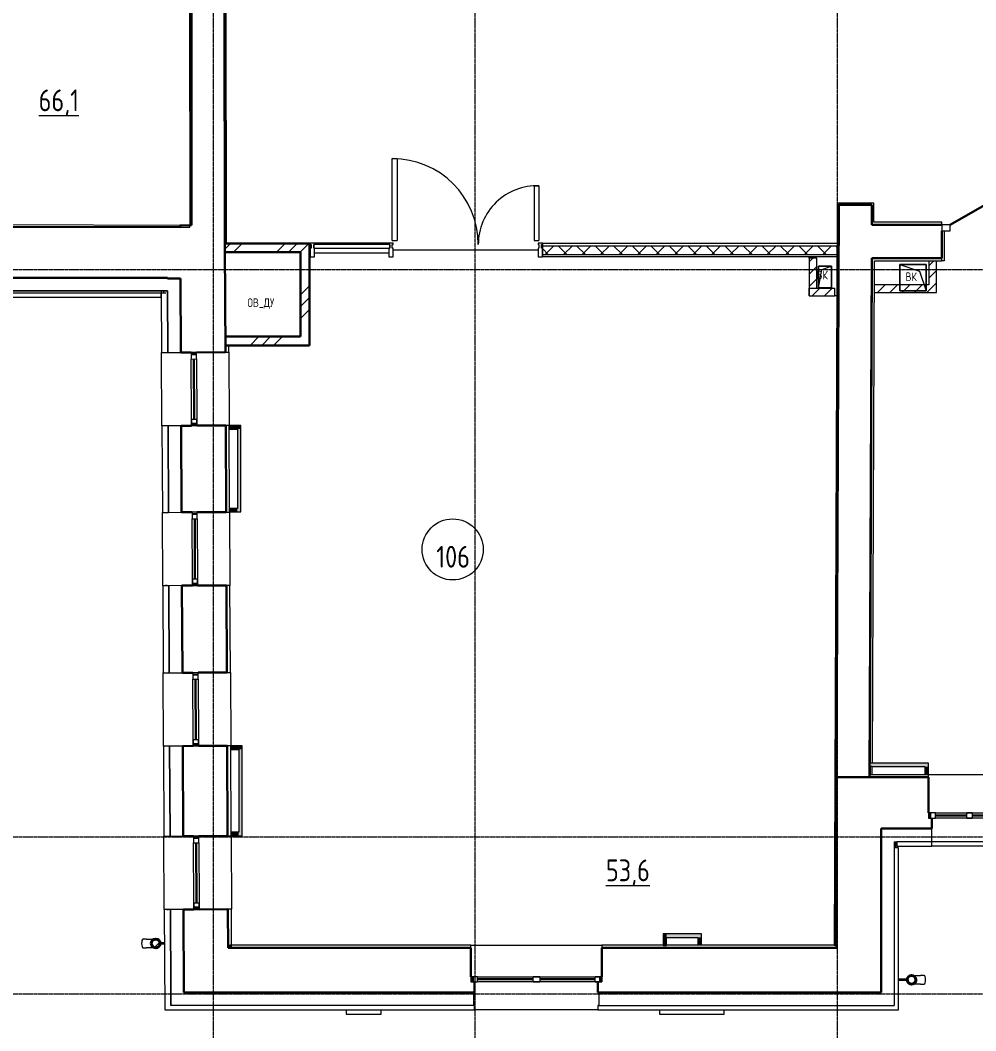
# Model space of a CAD drawing. Header units: millimetres. Extents: x 504091 to 2165846, y 135022 to 442887.
# Drawn here: x 703645 to 714592, y 269905 to 281484 of the extents above; entities that cross this region are included whole.
import ezdxf

# ---------------------------------------------------------------- set-up
doc = ezdxf.new("R2010")
doc.units = ezdxf.units.MM
doc.linetypes.add('ADSK_Линия сетки', pattern=[25, 20, -2.5, 0, -2.5])
doc.linetypes.add('осеваяX2', pattern=[4, 2.5, -0.5, 0.5, -0.5])
for name, color, linetype, lineweight in [('_ Окна', 7, 'Continuous', 30), ('Аннотация', 7, 'Continuous', 9), ('Витраж', 7, 'Continuous', 9), ('Двери', 7, 'Continuous', 20), ('Марки помещений', 7, 'Continuous', 20), ('Обобщенные модели', 7, 'Continuous', 18), ('Окна', 7, 'Continuous', 18), ('Оси', 165, 'осеваяX2', 13), ('Панели витража', 7, 'Continuous', 9), ('Перекрытие', 7, 'Continuous', 18), ('Стены внутренние', 7, 'Continuous', 18), ('Стены наружные', 7, 'Continuous', 18), ('Стены несущие', 7, 'Continuous', 30), ('Стены отделка', 7, 'Continuous', 30), ('Стены штриховка', 7, 'Continuous', 18)]:
    doc.layers.add(name, color=color, linetype=linetype, lineweight=lineweight)
doc.styles.add('ГОСТ 2.304', font='CS_Gost2304.shx')
pattern_1 = [(45, (705858.08, 270333.52), (-70.7107, 70.7107), [])]
pattern_2 = [(45, (705858.1, 270333.5), (-381.66, 381.66), []), (45, (705993, 270333.5), (0, 763.322), []), (45, (705723.14, 270333.5), (0, 763.322), [])]

# ---------------------------------------------------------------- blocks, each defined once
blk = doc.blocks.new('Дверь-Alumark_двупольная с глухим окном_S70 - 1600х2100 алюм ост Д-20п-3416635-План 1-го этажа')
at = {"layer": 'Двери', "lineweight": 30}
for p, q in [((-580, 190), (299, 697)), ((830, 190), (488, 387))]:
    blk.add_line(p, q, dxfattribs=at)
at = {"layer": 'Двери'}
for p, q in [((-675, 190), (-675, 120)), ((-580, 190), (-675, 190)), ((-675, 120), (-580, 120)), ((-580, 120), (-580, 190)), ((830, 190), (830, 120)), ((925, 190), (830, 190)), ((830, 120), (925, 120)), ((925, 120), (925, 190))]:
    blk.add_line(p, q, dxfattribs=at)
blk = doc.blocks.new('Водосток - Тип 1 _карниз больше 490мм_-5158525-План 1-го этажа')
at = {"layer": 'Обобщенные модели', "lineweight": 9}
h = blk.add_hatch(dxfattribs=at)
h.set_pattern_fill('FP_10', color=256, style=0, pattern_type=2)
h.set_pattern_definition([(314.728, (-451.3, -498.1), (106.568, 105.561), [])])
h.paths.add_polyline_path([(76, 171), (77, 147), (86, 129), (103, 115), (125, 110), (147, 115), (164, 129), (174, 150), (174, 171), (164, 191), (145, 206), (125, 210), (102, 204), (86, 191), (76, 171)])
at = {"layer": 'Обобщенные модели'}
for p, q in [((75, 306), (75, 264)), ((175, 264), (175, 306)), ((120, 109), (120, 60)), ((130, 60), (130, 109))]:
    blk.add_line(p, q, dxfattribs=at)
at = {"layer": 'Обобщенные модели', "flags": 128}
for points in [[(75, 173), (75, 174), (75, 177), (75, 180), (75, 183), (75, 186), (75, 190), (75, 193), (75, 197), (75, 201), (75, 205), (75, 210), (75, 214), (75, 219), (75, 224), (75, 229), (75, 234), (75, 239), (75, 245), (75, 250), (75, 256), (75, 261), (75, 264)], [(175, 264), (175, 258), (175, 252), (175, 247), (175, 242), (175, 236), (175, 231), (175, 226), (175, 221), (175, 216), (175, 212), (175, 207), (175, 203), (175, 199), (175, 195), (175, 191), (175, 188), (175, 184), (175, 181), (175, 178), (175, 175), (175, 173)]]:
    blk.add_lwpolyline(points, dxfattribs=at)
at = {"layer": 'Обобщенные модели'}
for start, end in [(90, 270), (270, 90)]:
    blk.add_arc((125, 160), 52, start, end, dxfattribs=at)
at = {"layer": 'Обобщенные модели', "lineweight": 40}
for start, end in [(90, 270), (270, 90)]:
    blk.add_arc((125, 160), 50, start, end, dxfattribs=at)
at = {"layer": 'Обобщенные модели'}
for start_param, end_param in [(4.712389, 6.283185), (3.141593, 4.712389)]:
    blk.add_ellipse((125, 306), major_axis=(-50, 0), ratio=0.309017, start_param=start_param, end_param=end_param, dxfattribs=at)
blk = doc.blocks.new('Водосток - Тип 1 _карниз больше 490мм_-5158564-План 1-го этажа')
at = {"layer": 'Обобщенные модели', "lineweight": 9}
h = blk.add_hatch(dxfattribs=at)
h.set_pattern_fill('FP_11', color=256, style=0, pattern_type=2)
h.set_pattern_definition([(135, (281.1, -7838.13), (-106.066, -106.066), [])])
h.paths.add_polyline_path([(174, 150), (174, 171), (164, 191), (145, 206), (125, 210), (102, 204), (86, 191), (76, 171), (77, 147), (86, 129), (103, 115), (125, 110), (147, 115), (164, 129), (174, 149)])
at = {"layer": 'Обобщенные модели'}
for p, q in [((75, 306), (75, 264)), ((175, 264), (175, 306)), ((120, 109), (120, 10)), ((130, 10), (130, 109))]:
    blk.add_line(p, q, dxfattribs=at)
at = {"layer": 'Обобщенные модели', "flags": 128}
for points in [[(75, 173), (75, 174), (75, 177), (75, 180), (75, 183), (75, 186), (75, 190), (75, 193), (75, 197), (75, 201), (75, 205), (75, 210), (75, 214), (75, 219), (75, 224), (75, 229), (75, 234), (75, 239), (75, 245), (75, 250), (75, 256), (75, 261), (75, 264)], [(175, 264), (175, 258), (175, 252), (175, 247), (175, 242), (175, 236), (175, 231), (175, 226), (175, 221), (175, 216), (175, 212), (175, 207), (175, 203), (175, 199), (175, 195), (175, 191), (175, 188), (175, 184), (175, 181), (175, 178), (175, 175), (175, 173)]]:
    blk.add_lwpolyline(points, dxfattribs=at)
at = {"layer": 'Обобщенные модели'}
for start, end in [(90, 270), (270, 90)]:
    blk.add_arc((125, 160), 52, start, end, dxfattribs=at)
at = {"layer": 'Обобщенные модели', "lineweight": 40}
for start, end in [(90, 270), (270, 90)]:
    blk.add_arc((125, 160), 50, start, end, dxfattribs=at)
at = {"layer": 'Обобщенные модели'}
for start_param, end_param in [(4.712389, 6.283185), (3.141593, 4.712389)]:
    blk.add_ellipse((125, 306), major_axis=(-50, 0), ratio=0.309017, start_param=start_param, end_param=end_param, dxfattribs=at)
blk = doc.blocks.new('окна_rehau_однопольное_фрамуга_сверху - 800х2240 _нов_-2056536-План 1-го этажа')
at = {"layer": '_ Окна', "lineweight": 18}
for p, q in [((-420, 75), (-420, 135)), ((-420, 135), (-344, 135)), ((-344, 135), (-344, 75)), ((344, 135), (344, 75)), ((420, 135), (344, 135)), ((420, 75), (420, 135)), ((-344, 75), (-420, 75)), ((344, 75), (420, 75))]:
    blk.add_line(p, q, dxfattribs=at)
at = {"layer": '_ Окна'}
for p, q in [((-400, 75), (-400, 135)), ((400, 75), (400, 135)), ((-344, 105), (344, 105))]:
    blk.add_line(p, q, dxfattribs=at)
at = {"layer": 'Окна'}
for p, q in [((-420, 135), (-420, 75)), ((-344, 135), (-420, 135)), ((-344, 135), (344, 135)), ((420, 135), (344, 135)), ((420, 75), (420, 135)), ((-420, 75), (-344, 75)), ((344, 75), (-344, 75)), ((344, 75), (420, 75))]:
    blk.add_line(p, q, dxfattribs=at)
blk = doc.blocks.new('окна_rehau_однопольное_фрамуга_сверху - 800х2240 _нов_-V38-План 1-го этажа')
at = {"layer": '_ Окна', "lineweight": 18}
for p, q in [((-420, 75), (-420, 135)), ((-420, 135), (-344, 135)), ((-344, 135), (-344, 75)), ((344, 135), (344, 75)), ((420, 135), (344, 135)), ((420, 75), (420, 135)), ((-344, 75), (-420, 75)), ((344, 75), (420, 75))]:
    blk.add_line(p, q, dxfattribs=at)
at = {"layer": '_ Окна'}
for p, q in [((-400, 75), (-400, 135)), ((400, 75), (400, 135)), ((-344, 105), (344, 105))]:
    blk.add_line(p, q, dxfattribs=at)
at = {"layer": 'Окна'}
for p, q in [((-420, 135), (-420, 75)), ((-344, 135), (-420, 135)), ((-344, 135), (344, 135)), ((420, 135), (344, 135)), ((420, 75), (420, 135)), ((-420, 75), (-344, 75)), ((344, 75), (-344, 75)), ((344, 75), (420, 75))]:
    blk.add_line(p, q, dxfattribs=at)
blk = doc.blocks.new('окна_rehau_двупольное_2_фрамуги - 1460х2440 _нов_-2128967-План 1-го этажа')
at = {"layer": '_ Окна', "lineweight": 18}
for p, q in [((-750, 75), (-750, 135)), ((-750, 135), (-674, 135)), ((-674, 135), (-674, 75)), ((-38, 75), (-38, 135)), ((-38, 135), (38, 135)), ((38, 135), (38, 75)), ((674, 135), (674, 75)), ((750, 135), (674, 135)), ((750, 75), (750, 135)), ((-674, 75), (-750, 75)), ((38, 75), (-38, 75)), ((674, 75), (750, 75))]:
    blk.add_line(p, q, dxfattribs=at)
at = {"layer": '_ Окна'}
for p, q in [((-730, 75), (-730, 135)), ((730, 75), (730, 135)), ((-674, 105), (-38, 105)), ((38, 105), (674, 105))]:
    blk.add_line(p, q, dxfattribs=at)
at = {"layer": 'Окна'}
for p, q in [((-750, 135), (-750, 75)), ((-674, 135), (-750, 135)), ((-674, 135), (-38, 135)), ((38, 135), (-38, 135)), ((38, 135), (674, 135)), ((750, 135), (674, 135)), ((750, 75), (750, 135)), ((-750, 75), (-674, 75)), ((-38, 75), (-674, 75)), ((-38, 75), (38, 75)), ((674, 75), (38, 75)), ((674, 75), (750, 75))]:
    blk.add_line(p, q, dxfattribs=at)
blk = doc.blocks.new('окно трехпол с фрамугой - 1675-2150_h___нов_ ок16-2116637-План 1-го этажа')
at = {"layer": '_ Окна', "lineweight": 18}
for p, q in [((-857.5, 115), (-857.5, 175)), ((-857.5, 175), (-777.5, 175)), ((-777.5, 175), (-777.5, 115)), ((-417.5, 115), (-417.5, 175)), ((-417.5, 175), (-357.5, 175)), ((-357.5, 175), (-357.5, 115)), ((357.5, 115), (357.5, 175)), ((357.5, 175), (417.5, 175)), ((417.5, 175), (417.5, 115)), ((777.5, 175), (777.5, 115)), ((857.5, 175), (777.5, 175)), ((857.5, 115), (857.5, 175)), ((-777.5, 115), (-857.5, 115)), ((-357.5, 115), (-417.5, 115)), ((417.5, 115), (357.5, 115)), ((777.5, 115), (857.5, 115))]:
    blk.add_line(p, q, dxfattribs=at)
at = {"layer": '_ Окна'}
for p, q in [((-837.5, 115), (-837.5, 175)), ((-777.5, 145), (-417.5, 145)), ((-357.5, 145), (357.5, 145)), ((417.5, 145), (777.5, 145)), ((837.5, 115), (837.5, 175))]:
    blk.add_line(p, q, dxfattribs=at)
at = {"layer": 'Окна'}
for p, q in [((-857.5, 175), (-857.5, 115)), ((-777.5, 175), (-857.5, 175)), ((-777.5, 175), (-417.5, 175)), ((-357.5, 175), (-417.5, 175)), ((-357.5, 175), (357.5, 175)), ((417.5, 175), (357.5, 175)), ((417.5, 175), (777.5, 175)), ((857.5, 175), (777.5, 175)), ((857.5, 115), (857.5, 175)), ((-857.5, 115), (-777.5, 115)), ((-417.5, 115), (-777.5, 115)), ((-417.5, 115), (-357.5, 115)), ((357.5, 115), (-357.5, 115)), ((357.5, 115), (417.5, 115)), ((777.5, 115), (417.5, 115)), ((777.5, 115), (857.5, 115))]:
    blk.add_line(p, q, dxfattribs=at)
blk = doc.blocks.new('GM_Отверстие прямоугольное _в плите_ - Отверстие-V43-План 1-го этажа')
at = {"layer": 'Обобщенные модели'}
for p, q in [((-150, -150), (-150, 150)), ((-150, 150), (150, 150)), ((150, 150), (-150, 150)), ((-150, 150), (-150, -150)), ((-75, 75), (150, 150)), ((150, 150), (150, -150)), ((150, -150), (150, 150)), ((-150, -150), (-75, 75)), ((150, -150), (-150, -150)), ((-150, -150), (150, -150))]:
    blk.add_line(p, q, dxfattribs=at)
for start, end in [(360, 180), (180, 360), (60, 165), (300, 360), (195, 270)]:
    blk.add_arc((0, 0), 2.5, start, end, dxfattribs=at)
blk = doc.blocks.new('Системная панель - Стекло - 40мм-5430453-План 1-го этажа')
at = {"layer": 'Панели витража', "lineweight": 18}
for p, q in [((435, 0), (-435, 0)), ((-435, 0), (-435, -40)), ((435, -40), (435, 0)), ((-435, -40), (435, -40))]:
    blk.add_line(p, q, dxfattribs=at)
blk = doc.blocks.new('Прямоугольный импост - Импост структурный с накладкой - 100мм-5430448-План 1-го этажа')
at = {"layer": 'Витраж'}
for p, q in [((2010, 8597), (1160, 8597)), ((2010, 8480), (1160, 8480))]:
    blk.add_line(p, q, dxfattribs=at)
blk = doc.blocks.new('Прямоугольный импост - Импост структурный с накладкой - 160мм-2476891-План 1-го этажа')
at = {"layer": 'Витраж', "lineweight": 18}
for p, q in [((-50, 40), (-50, 140)), ((-50, 140), (0, 140)), ((0, 140), (0, 40)), ((-40, 40), (-50, 40)), ((-50, -17), (-50, 0)), ((-50, 0), (-40, 0)), ((-40, 0), (-40, 40)), ((-10, 40), (-10, 0)), ((0, 40), (-10, 40)), ((-10, 0), (0, 0)), ((0, 0), (0, -17)), ((0, -17), (-50, -17))]:
    blk.add_line(p, q, dxfattribs=at)
blk = doc.blocks.new('Прямоугольный импост - Импост структурный с накладкой - 160мм-2476895-План 1-го этажа')
at = {"layer": 'Витраж', "lineweight": 18}
for p, q in [((0, 140), (-50, 140)), ((-50, 140), (-50, 40)), ((0, 40), (0, 140)), ((-50, 40), (-40, 40)), ((-40, 0), (-50, 0)), ((-50, 0), (-50, -17)), ((-40, 40), (-40, 0)), ((-10, 0), (-10, 40)), ((-10, 40), (0, 40)), ((0, 0), (-10, 0)), ((0, -17), (0, 0)), ((-50, -17), (0, -17))]:
    blk.add_line(p, q, dxfattribs=at)
blk = doc.blocks.new('Витражная двухстворчатая дверь - Входная двухстворчатая левая_наружн-5430455-План 1-го этажа')
at = {"layer": 'Двери'}
for p, q in [((-840, 985), (-785, 985)), ((-840, 45), (-840, 985)), ((-785, 985), (-785, 45)), ((785, 675), (840, 675)), ((785, 675), (785, 45)), ((840, 675), (785, 675)), ((840, 675), (840, 45)), ((-840, 45), (-785, 45)), ((785, 45), (840, 45))]:
    blk.add_line(p, q, dxfattribs=at)
for centre, radius, start, end in [((-840, 0), 985, 360, 90), ((820, 0), 675, 88.3021, 180)]:
    blk.add_arc(centre, radius, start, end, dxfattribs=at)
blk = doc.blocks.new('Прямоугольный импост - Импост структурный с накладкой - 160мм-2476888-План 1-го этажа')
at = {"layer": 'Витраж', "lineweight": 18}
for p, q in [((-25, 40), (-25, 140)), ((-25, 140), (25, 140)), ((25, 140), (25, 40)), ((-15, 40), (-25, 40)), ((-25, -17), (-25, 0)), ((-25, 0), (-15, 0)), ((-15, 0), (-15, 40)), ((15, 40), (15, 0)), ((25, 40), (15, 40)), ((15, 0), (25, 0)), ((25, 0), (25, -17)), ((25, -17), (-25, -17))]:
    blk.add_line(p, q, dxfattribs=at)
blk = doc.blocks.new('GM_Отверстие прямоугольное _в плите_ - Отверстие-V41-План 1-го этажа')
at = {"layer": 'Обобщенные модели'}
for p, q in [((-75, -125), (-75, 125)), ((-75, 125), (75, 125)), ((75, 125), (-75, 125)), ((-75, 125), (-75, -125)), ((-37.5, 87.5), (75, 125)), ((75, 125), (75, -125)), ((75, -125), (75, 125)), ((-75, -125), (-37.5, 87.5)), ((75, -125), (-75, -125)), ((-75, -125), (75, -125))]:
    blk.add_line(p, q, dxfattribs=at)
for start, end in [(360, 180), (180, 360), (60, 165), (300, 360), (195, 270)]:
    blk.add_arc((0, 0), 2.5, start, end, dxfattribs=at)
blk = doc.blocks.new('ADSK_Марка_Помещение_ОдноЗначение - Номер-159740-План 1-го этажа')
at = {"layer": 'Марки помещений'}
blk.add_circle((0, 0), 3.5, dxfattribs=at)

msp = doc.modelspace()

# ---------------------------------------------------------------- hatches: boundary and pattern name
at = {"layer": 'Стены внутренние', "lineweight": 9}
h = msp.add_hatch(dxfattribs=at)
h.set_pattern_fill('FP_18', color=256, style=0, pattern_type=2)
h.set_pattern_definition(pattern_2)
h.paths.add_polyline_path([(706509.9397, 278825.5307), (706857.6453, 278825.5307), (706857.6453, 278925.5307), (705989.5881, 278925.5307), (705989.6024, 278825.5307), (706432.1266, 278825.5307)])
h = msp.add_hatch(dxfattribs=at)
h.set_pattern_fill('FP_18', color=256, style=0, pattern_type=2)
h.set_pattern_definition(pattern_2)
h.paths.add_polyline_path([(706857.6453, 277858.5198), (706957.6453, 277858.5198), (706956.6911, 278925.5307), (706857.6453, 278925.5307), (706857.6453, 278330.694)])
h = msp.add_hatch(dxfattribs=at)
h.set_pattern_fill('FP_6', color=256, style=0, pattern_type=2)
h.set_pattern_definition([(45, (705858.08, 270333.52), (-106.066, 106.066), []), (135, (705858.08, 270333.52), (-106.066, -106.066), [])])
h.paths.add_polyline_path([(712683.1108, 278800.5307), (713010.5822, 278800.5307), (713010.5822, 278900.5307), (709628.0053, 278900.5307), (709628.0053, 278800.5307), (711009.4816, 278800.5307)])
h.paths.add_polyline_path([(706957.6453, 278800.5307), (706968.0053, 278800.5307), (706968.0053, 278900.5307), (706957.6453, 278900.5307), (706957.6453, 278825.5307)])
at = {"layer": 'Стены внутренние', "lineweight": 9, "true_color": 0x005b00}
h = msp.add_hatch(dxfattribs=at)
h.set_pattern_fill('FP_8', color=98, style=0, pattern_type=2)
h.set_pattern_definition(pattern_1)
h.paths.add_polyline_path([(712771.1108, 278412.5198), (712771.1108, 278758.0307), (712683.1108, 278758.0307), (712683.1108, 278412.5198)])
h = msp.add_hatch(dxfattribs=at)
h.set_pattern_fill('FP_8', color=98, style=0, pattern_type=2)
h.set_pattern_definition(pattern_1)
h.paths.add_polyline_path([(714140.1642, 278365.5198), (714140.1642, 278728.7289), (714052.1642, 278728.7289), (714052.1642, 278365.5198)])
h = msp.add_hatch(dxfattribs=at)
h.set_pattern_fill('FP_8', color=98, style=0, pattern_type=2)
h.set_pattern_definition(pattern_1)
h.paths.add_polyline_path([(712684.1108, 278324.5198), (712976.219, 278325.5198), (712976.219, 278412.5198), (712684.1108, 278412.5198), (712684.1108, 278325.5198)])
h = msp.add_hatch(dxfattribs=at)
h.set_pattern_fill('FP_8', color=98, style=0, pattern_type=2)
h.set_pattern_definition(pattern_1)
h.paths.add_polyline_path([(713429.2123, 278365.5198), (714052.1642, 278365.5198), (714052.1642, 278453.5198), (713429.2123, 278453.5198)])
at = {"layer": 'Стены внутренние', "lineweight": 9}
h = msp.add_hatch(dxfattribs=at)
h.set_pattern_fill('FP_18', color=256, style=0, pattern_type=2)
h.set_pattern_definition(pattern_2)
h.paths.add_polyline_path([(706957.6453, 277758.5198), (706957.6453, 277858.5198), (705997.6453, 277858.5198), (705997.6453, 277758.5198), (706857.6453, 277758.5198)])
at = {"layer": 'Стены внутренние'}
for points in [[(706040.5526, 276799.235), (706173.8293, 276799.235), (706173.8293, 276839.235), (706040.5526, 276838.8712), (706040.5526, 276807.1083)], [(706133.8293, 275849.2714), (706173.8293, 275849.6912), (706173.8293, 276799.235), (706133.8293, 276799.235), (706133.8293, 275849.501)], [(706043.7567, 275849.2714), (706133.8293, 275849.6912), (706133.8293, 275889.2714), (706043.5665, 275889.2714), (706043.7547, 275849.6912)], [(706149.6702, 273129.3238), (706189.6702, 273129.3238), (706189.6702, 273169.3238), (706057.9582, 273168.9127), (706057.9582, 273129.3238), (706061.4055, 273129.3238)], [(706189.623, 272139.3503), (706189.6702, 272139.7246), (706189.6702, 273129.3238), (706149.6702, 273129.3238), (706149.6702, 272139.3503)], [(714009.5077, 272931.7514), (714049.5077, 272931.7514), (714049.5077, 272971.7514), (713376.8553, 272971.7514), (713376.8553, 272931.7514), (713899.0415, 272931.7514)], [(714047.3227, 272841.7514), (714049.5077, 272841.7514), (714048.5077, 272931.7514), (714009.5077, 272931.7514), (714009.5077, 272841.7514)], [(706070.973, 272139.3503), (706149.6702, 272139.7246), (706149.6702, 272179.3503), (706070.973, 272179.3503), (706070.973, 272139.7246)], [(711009.4816, 270884.618), (711049.4816, 270884.618), (711049.4816, 271014.618), (711009.4816, 271014.618), (711009.4816, 270974.618)], [(711180.8364, 270974.618), (711449.4816, 270974.618), (711449.4816, 271014.618), (711049.4816, 271014.618), (711049.4816, 270974.618), (711098.9395, 270974.618)], [(711449.4816, 270884.618), (711449.4816, 270974.618), (711409.4816, 270974.618), (711409.4816, 270884.618)]]:
    msp.add_hatch(color=256, dxfattribs=at).paths.add_polyline_path(points)

# ---------------------------------------------------------------- linework, layer by layer
at = {"layer": 'Оси', "linetype": 'ADSK_Линия сетки'}
for p, q in [((705857.643, 263323.4727), (705857.643, 314443.584)), ((708857.643, 263323.4727), (708857.643, 314443.584)), ((713007.643, 263323.4727), (713007.643, 292069.4414)), ((694211.5079, 278628.5198), (761862.9306, 278628.5198)), ((694211.5079, 272128.5198), (755907.6847, 272128.5198)), ((694211.5079, 270328.5198), (756226.1358, 270328.5198))]:
    msp.add_line(p, q, dxfattribs=at)
at = {"layer": 'Перекрытие'}
for p, q in [((714231.3633, 279068.7289), (714231.3633, 278728.7289)), ((705989.2817, 278928.5198), (706957.6453, 278928.5198)), ((706957.6453, 278928.5198), (706957.6453, 278925.5307)), ((709578.0053, 278850.5307), (707918.0053, 278850.5307)), ((712683.1108, 278758.0307), (712683.1108, 278775.5307)), ((714231.3633, 278728.7289), (714204.0777, 278728.7289)), ((712683.1108, 278325.5198), (712683.1108, 278412.5198)), ((712998.1904, 278325.5198), (712976.219, 278325.5198)), ((705997.6453, 277758.5198), (705994.6766, 277758.5198)), ((706039.0497, 276839.0614), (706040.5526, 276839.0686)), ((706075.5526, 276839.235), (706173.8293, 276839.7024)), ((706085.5526, 275849.2714), (706043.7173, 275849.0724)), ((706056.5026, 273169.1029), (706057.9582, 273169.1098)), ((706102.9582, 273169.3238), (706189.6702, 273169.7362)), ((706110.973, 272139.3503), (706061.4008, 272139.1146))]:
    msp.add_line(p, q, dxfattribs=at)
at = {"layer": 'Стены внутренние'}
for p, q in [((706035.0503, 277680.0519), (706039.0449, 276840.0614)), ((706043.7624, 275848.0726), (706047.7571, 275008.0821)), ((706052.5031, 274010.0934), (706056.4978, 273170.1029)), ((714049.5077, 272841.7514), (715764.5077, 272841.7514)), ((706061.4055, 272138.1146), (706065.4002, 271298.1241)), ((708808.643, 270884.618), (710308.643, 270884.618))]:
    msp.add_line(p, q, dxfattribs=at)
at = {"layer": 'Стены наружные'}
for p, q in [((705291.2811, 278382.1098), (698936.2505, 278382.1098)), ((698936.3749, 278362.1098), (705291.2811, 278362.1098)), ((705269.0536, 276836.3996), (705265.059, 277676.3901)), ((705295.0632, 277675.6279), (705315.0629, 277675.723)), ((705277.7658, 275004.4203), (705273.7711, 275844.4108)), ((705303.7773, 275843.2238), (705303.771, 275844.5535)), ((705303.7773, 275843.2238), (705323.7771, 275843.3189)), ((705323.7708, 275844.6486), (705323.7771, 275843.3189)), ((705327.7603, 275005.7532), (705307.7605, 275005.6581)), ((705286.5065, 273166.4411), (705282.5118, 274006.4316)), ((705312.516, 274005.6694), (705332.5158, 274005.7645)), ((705295.4089, 271294.4623), (705291.4142, 272134.4528)), ((713676.2121, 272001.7514), (713676.2121, 272071.7514)), ((713688.6755, 272051.7514), (713676.2121, 272051.7514)), ((715729.5077, 272071.7514), (714089.5077, 272071.7514)), ((715729.5077, 272021.7514), (714089.5077, 272021.7514)), ((705325.4036, 271295.7001), (705345.4034, 271295.7952)), ((710263.643, 270144.618), (708848.643, 270144.618))]:
    msp.add_line(p, q, dxfattribs=at)
at = {"layer": 'Стены несущие'}
for p, q in [((705603.0562, 284374.4543), (705609.0464, 279134.1952)), ((705985.065, 282617.3026), (705989.3353, 278881.6903)), ((712996.2121, 272811.7514), (713022.3556, 279370.3886)), ((713402.3526, 279368.8739), (713022.3556, 279370.3886)), ((713401.4352, 279138.7289), (713402.3526, 279368.8739)), ((705478.2303, 279112.828), (699721.6355, 279126.7408)), ((705609.0464, 279134.1952), (705478.1317, 279133.5727)), ((705478.1317, 279133.5727), (705478.2303, 279112.828)), ((713401.4352, 279138.7289), (714204.0777, 279138.7289)), ((714204.0777, 278758.7289), (714204.0777, 279068.7289)), ((705989.3353, 278881.6903), (705995.0507, 277679.8617)), ((706957.6453, 278925.5307), (705989.5881, 278925.5307)), ((705989.5881, 278925.5307), (705989.5881, 278825.5307)), ((705989.5881, 278825.5307), (706857.6453, 278825.5307)), ((706857.6453, 278825.5307), (706857.6453, 277858.5198)), ((706957.6453, 277758.5198), (706957.6453, 278925.5307)), ((713376.2091, 272810.2367), (713399.9204, 278758.7289)), ((713399.9117, 278728.7289), (713376.8553, 272971.7514)), ((714204.0777, 278758.7289), (713399.9204, 278758.7289)), ((701637.0664, 278532.1098), (705330.9903, 278532.1098)), ((705330.9903, 278532.1098), (705331.0327, 278523.182)), ((705331.0327, 278523.182), (705481.0362, 278522.8195)), ((705481.0362, 278522.8195), (705485.0565, 277677.4364)), ((705485.0565, 277677.4364), (705481.0362, 278522.8195)), ((706857.6453, 277858.5198), (705997.6453, 277858.5198)), ((705997.6453, 277858.5198), (705997.6453, 277758.5198)), ((705485.0565, 277677.4364), (705605.0551, 277678.007)), ((705665.0544, 277678.2924), (705995.0507, 277679.8617)), ((705997.6453, 277758.5198), (706957.6453, 277758.5198)), ((705609.0498, 276838.0165), (705489.0511, 276837.4459)), ((705489.0511, 276837.4459), (705493.7686, 275845.4571)), ((705493.7686, 275845.4571), (705489.0511, 276837.4459)), ((705999.0454, 276839.8712), (705669.0491, 276838.3019)), ((705999.0454, 276839.8712), (706003.7629, 275847.8824)), ((705493.7686, 275845.4571), (705613.7673, 275846.0277)), ((705673.7666, 275846.3131), (706003.7629, 275847.8824)), ((705617.762, 275006.0372), (705497.7633, 275005.4666)), ((705497.7633, 275005.4666), (705502.5094, 274007.4779)), ((705502.5094, 274007.4779), (705497.7633, 275005.4666)), ((706007.7575, 275007.8919), (705677.7613, 275006.3226)), ((706012.5036, 274009.9032), (706007.7575, 275007.8919)), ((705502.5094, 274007.4779), (705622.508, 274008.0485)), ((705682.5073, 274008.3339), (706012.5036, 274009.9032)), ((705626.5027, 273168.058), (705506.504, 273167.4874)), ((705506.504, 273167.4874), (705511.4117, 272135.499)), ((705511.4117, 272135.499), (705506.504, 273167.4874)), ((706016.4982, 273169.9127), (705686.502, 273168.3434)), ((706016.4982, 273169.9127), (706021.406, 272137.9244)), ((713376.6951, 272931.7514), (713376.3349, 272841.797)), ((712996.2121, 272811.7514), (712996.2121, 270854.618)), ((712996.2121, 272811.7514), (714049.5077, 272811.7514)), ((712996.2121, 272811.7514), (713376.2091, 272810.2367)), ((714049.5077, 272401.7514), (714049.5077, 272811.7514)), ((714089.5077, 272221.7514), (714089.5077, 272341.7514)), ((713506.2121, 270344.618), (713506.2121, 272221.7514)), ((714089.5077, 272221.7514), (713506.2121, 272221.7514)), ((705511.4117, 272135.499), (705631.4104, 272136.0697)), ((705691.4097, 272136.355), (706021.406, 272137.9244)), ((705635.4051, 271296.0792), (705515.4064, 271295.5085)), ((705515.4064, 271295.5085), (705519.9285, 270344.618)), ((705517.5031, 270854.618), (705515.4064, 271295.5085)), ((706025.4006, 271297.9339), (705695.4044, 271296.3645)), ((706027.5089, 270854.618), (706025.4006, 271297.9339)), ((706027.5089, 270854.618), (708808.643, 270854.618)), ((708808.643, 270524.618), (708808.643, 270854.618)), ((710308.643, 270854.618), (710308.643, 270524.618)), ((712996.2121, 270854.618), (710308.643, 270854.618)), ((708848.643, 270344.618), (708848.643, 270464.618)), ((710263.643, 270464.618), (710263.643, 270344.618)), ((708848.643, 270344.618), (705519.9285, 270344.618)), ((713506.2121, 270344.618), (710263.643, 270344.618))]:
    msp.add_line(p, q, dxfattribs=at)
at = {"layer": 'Стены отделка', "lineweight": 9}
for p, q in [((705583.1282, 284374.4315), (705589.0464, 279134.1726)), ((705609.0464, 279134.1952), (705603.1282, 284374.4544)), ((706009.2816, 278928.6443), (706005.065, 282617.3255)), ((713002.3557, 279370.4683), (712968.5306, 270884.7283)), ((713422.1642, 279389.2134), (713002.1642, 279389.2134)), ((713002.1642, 279389.2134), (713002.1642, 279369.2134)), ((713002.1642, 279369.2134), (713402.1642, 279369.2134)), ((713022.3556, 279370.3886), (713002.3557, 279370.4683)), ((713402.1642, 279369.2134), (713402.1642, 279368.8746)), ((713402.1642, 279321.625), (713402.1642, 279168.7289)), ((713422.1642, 279168.7289), (713422.1642, 279389.2134)), ((713402.1642, 279168.7289), (713401.4352, 279168.7289)), ((713401.4352, 279168.7289), (713401.4352, 279138.7289)), ((714204.0777, 279168.7289), (713422.1642, 279168.7289)), ((714204.0777, 279138.7289), (714204.0777, 279168.7289)), ((705590.1572, 279132.5576), (699741.5118, 279146.6928)), ((705478.2303, 279112.828), (705590.1088, 279112.5576)), ((705589.0464, 279134.1726), (705609.0464, 279134.1952)), ((705590.1088, 279112.5576), (705590.1572, 279132.5576)), ((705989.2816, 278928.6215), (706009.2816, 278928.6443)), ((706968.0053, 278925.5307), (706957.6453, 278925.5307)), ((706968.0053, 278775.5307), (706968.0053, 278925.5307)), ((713010.5822, 278925.5307), (709628.0053, 278925.5307)), ((709628.0053, 278925.5307), (709628.0053, 278775.5307)), ((713010.5822, 278775.5307), (713010.5822, 278925.5307)), ((706957.6453, 278775.5307), (706968.0053, 278775.5307)), ((709628.0053, 278775.5307), (713010.5822, 278775.5307)), ((712771.1108, 278758.0307), (712683.1108, 278758.0307)), ((712683.1108, 278758.0307), (712683.1108, 278412.5198)), ((712771.1108, 278412.5198), (712771.1108, 278758.0307)), ((713399.9204, 278758.7289), (713399.9204, 278728.7289)), ((713406.8556, 272971.7514), (713429.9119, 278728.7289)), ((713429.9119, 278728.7289), (714204.0777, 278728.7289)), ((714052.1642, 278728.7289), (714052.1642, 278453.5198)), ((714140.1642, 278365.5198), (714140.1642, 278728.7289)), ((714204.0777, 278758.7289), (714204.0777, 278758.7289)), ((714204.0777, 278728.7289), (714204.0777, 278758.7289)), ((705481.0026, 278529.8812), (705331.0043, 278529.1679)), ((698936.2505, 278382.1098), (705331.7036, 278382.1098)), ((705331.7036, 278382.1098), (705261.7044, 278381.7769)), ((705261.7044, 278381.7769), (705265.059, 277676.3901)), ((705261.7979, 278312.1098), (705261.7979, 278362.1098)), ((705291.2811, 278362.1098), (705291.2811, 278382.1098)), ((705311.7034, 278382.1098), (705291.2811, 278382.1098)), ((705291.2811, 278362.1098), (705311.7985, 278362.1098)), ((712683.1108, 278412.5198), (712976.219, 278412.5198)), ((712684.1108, 278412.5198), (712684.1108, 278324.5198)), ((712976.219, 278324.5198), (712976.219, 278412.5198)), ((714052.1642, 278453.5198), (713429.2123, 278453.5198)), ((713429.2123, 278453.5198), (713429.2123, 278365.5198)), ((713429.2123, 278365.5198), (714140.1642, 278365.5198)), ((698866.6844, 278312.1098), (705261.7979, 278312.1098)), ((712684.1108, 278324.5198), (712976.219, 278324.5198)), ((705265.059, 277676.3901), (705335.0582, 277676.723)), ((705335.0582, 277676.723), (705485.0565, 277677.4364)), ((706034.6766, 277758.6319), (705994.677, 277758.4417)), ((705995.0507, 277679.8617), (706035.0503, 277680.0519)), ((706035.0503, 277680.0519), (706034.6766, 277758.6319)), ((705339.0528, 276836.7325), (705269.0536, 276836.3996)), ((705269.0536, 276836.3996), (705273.7711, 275844.4108)), ((705489.0511, 276837.4459), (705339.0528, 276836.7325)), ((706039.0449, 276840.0614), (705999.0454, 276839.8712)), ((706043.7624, 275848.0726), (706039.0449, 276840.0614)), ((706173.8293, 276839.235), (706040.5526, 276839.235)), ((706040.5526, 276839.235), (706040.5526, 276799.235)), ((706040.5526, 276799.235), (706133.8293, 276799.235)), ((706133.8293, 276799.235), (706133.8293, 275889.2714)), ((706173.8293, 275849.2714), (706173.8293, 276839.235)), ((705273.7711, 275844.4108), (705343.7703, 275844.7437)), ((705343.7703, 275844.7437), (705493.7686, 275845.4571)), ((706003.7629, 275847.8824), (706043.7624, 275848.0726)), ((706133.8293, 275889.2714), (706040.5526, 275889.2714)), ((706040.5526, 275889.2714), (706040.5526, 275849.2714)), ((706040.5526, 275849.2714), (706173.8293, 275849.2714)), ((705347.765, 275004.7532), (705277.7658, 275004.4203)), ((705277.7658, 275004.4203), (705282.5118, 274006.4316)), ((705497.7633, 275005.4666), (705347.765, 275004.7532)), ((706047.7571, 275008.0821), (706007.7575, 275007.8919)), ((706052.5031, 274010.0934), (706047.7571, 275008.0821)), ((705282.5118, 274006.4316), (705352.511, 274006.7645)), ((705352.511, 274006.7645), (705502.5094, 274007.4779)), ((706012.5036, 274009.9032), (706052.5031, 274010.0934)), ((705356.5057, 273166.774), (705286.5065, 273166.4411)), ((705286.5065, 273166.4411), (705291.4142, 272134.4528)), ((705506.504, 273167.4874), (705356.5057, 273166.774)), ((706056.4978, 273170.1029), (706016.4982, 273169.9127)), ((706016.4982, 273169.9127), (706016.4982, 273169.9127)), ((706061.4055, 272138.1146), (706056.4978, 273170.1029)), ((706189.6702, 273169.3238), (706057.9582, 273169.3238)), ((706057.9582, 273169.3238), (706057.9582, 273129.3238)), ((706189.6702, 272139.3503), (706189.6702, 273169.3238)), ((706057.9582, 273129.3238), (706149.6702, 273129.3238)), ((706149.6702, 273129.3238), (706149.6702, 272179.3503)), ((713406.3346, 272841.6768), (713406.6954, 272931.7514)), ((713406.6954, 272931.7514), (714009.5077, 272931.7514)), ((714049.5077, 272971.7514), (713406.8556, 272971.7514)), ((714009.5077, 272931.7514), (714009.5077, 272841.7514)), ((714049.5077, 272811.7514), (714049.5077, 272971.7514)), ((712988.5304, 270884.6486), (712996.2121, 272811.7514)), ((713376.2151, 272841.7514), (713376.2151, 272811.7514)), ((713376.2151, 272841.7514), (714049.5077, 272841.7514)), ((713376.3349, 272841.797), (713406.3346, 272841.6768)), ((714089.5077, 272021.7514), (714089.5077, 272221.7514)), ((705291.4142, 272134.4528), (705361.4134, 272134.7857)), ((705361.4134, 272134.7857), (705511.4117, 272135.499)), ((706021.406, 272137.9244), (706061.4055, 272138.1146)), ((706149.6702, 272179.3503), (706070.973, 272179.3503)), ((706070.973, 272179.3503), (706070.973, 272139.3503)), ((706070.973, 272139.3503), (706189.6702, 272139.3503)), ((713656.2121, 272071.7514), (713688.6755, 272071.7514)), ((713656.2121, 272071.7514), (713656.2121, 270194.618)), ((713706.2121, 272001.7514), (713656.2121, 272001.7514)), ((713688.6755, 272071.7514), (713688.6755, 272021.7514)), ((713688.6755, 272021.7514), (714089.5077, 272021.7514)), ((713706.2121, 270144.618), (713706.2121, 272001.7514)), ((714089.5077, 272071.7514), (714088.5077, 272071.7514)), ((705365.4081, 271294.7952), (705295.4089, 271294.4623)), ((705295.4089, 271294.4623), (705300.8771, 270144.618)), ((705515.4064, 271295.5085), (705365.4081, 271294.7952)), ((706065.4002, 271298.1241), (706025.4006, 271297.9339)), ((706067.5099, 270854.4909), (706065.4002, 271298.1241)), ((711449.4816, 271014.618), (711009.4816, 271014.618)), ((711009.4816, 271014.618), (711009.4816, 270882.9059)), ((711049.4816, 270974.618), (711409.4816, 270974.618)), ((711049.4816, 270882.9059), (711049.4816, 270974.618)), ((711409.4816, 270974.618), (711409.4816, 270884.618)), ((711449.4816, 270884.618), (711449.4816, 271014.618)), ((705519.9285, 270344.618), (705517.5031, 270854.618)), ((706027.5089, 270854.618), (706027.5104, 270854.3007)), ((706027.5104, 270854.3007), (706067.5099, 270854.4909)), ((708808.643, 270884.618), (706047.5091, 270884.618)), ((706047.5091, 270884.618), (706047.5091, 270854.618)), ((708808.643, 270854.618), (708808.643, 270884.618)), ((712996.2121, 270884.618), (710308.643, 270884.618)), ((710308.643, 270884.618), (710308.643, 270854.618)), ((711009.4816, 270882.9059), (711049.4816, 270882.9059)), ((712968.5306, 270884.7283), (712988.5304, 270884.6486)), ((705370.6401, 270194.618), (705369.9268, 270344.618)), ((705369.9268, 270344.618), (705370.6401, 270194.618)), ((708842.643, 270194.618), (708842.643, 270344.618)), ((710272.643, 270344.618), (710272.643, 270194.618)), ((705300.8771, 270144.618), (708848.643, 270144.618)), ((707381.1229, 270144.618), (707381.1229, 270094.618)), ((707781.1229, 270094.618), (707781.1229, 270144.618)), ((708848.643, 270194.618), (708842.643, 270194.618)), ((708848.643, 270144.618), (708848.643, 270194.618)), ((710272.643, 270194.618), (710263.643, 270194.618)), ((710263.643, 270194.618), (710263.643, 270144.618)), ((710263.643, 270144.618), (713706.2121, 270144.618)), ((710967.2743, 270144.618), (710967.2743, 270094.618)), ((711708.4412, 270094.618), (711708.4412, 270144.618)), ((713506.2121, 270194.618), (713656.2121, 270194.618)), ((707381.1229, 270094.618), (707781.1229, 270094.618)), ((710967.2743, 270094.618), (711708.4412, 270094.618))]:
    msp.add_line(p, q, dxfattribs=at)
at = {"layer": 'Стены штриховка'}
for p, q in [((706957.6453, 278900.5307), (706968.0053, 278900.5307)), ((709628.0053, 278900.5307), (713010.5822, 278900.5307)), ((706957.6453, 278800.5307), (706968.0053, 278800.5307)), ((709628.0053, 278800.5307), (713010.5822, 278800.5307)), ((705335.0582, 277676.723), (705331.7036, 278382.1098)), ((705331.7036, 278382.1098), (705335.0582, 277676.723)), ((705343.7703, 275844.7437), (705339.0528, 276836.7325)), ((705339.0528, 276836.7325), (705343.7703, 275844.7437)), ((705352.511, 274006.7645), (705347.765, 275004.7532)), ((705347.765, 275004.7532), (705352.511, 274006.7645)), ((705361.4134, 272134.7857), (705356.5057, 273166.774)), ((705356.5057, 273166.774), (705361.4134, 272134.7857)), ((713406.6954, 272931.7514), (713376.6951, 272931.7514)), ((713406.8556, 272971.7514), (713376.8553, 272971.7514)), ((714088.5077, 272071.7514), (713688.6755, 272071.7514)), ((705369.9268, 270344.618), (705365.4081, 271294.7952)), ((705365.4081, 271294.7952), (705369.9268, 270344.618)), ((708842.643, 270194.618), (705370.6401, 270194.618)), ((710272.643, 270194.618), (713506.2121, 270194.618))]:
    msp.add_line(p, q, dxfattribs=at)

# ---------------------------------------------------------------- block references
at = {"layer": 'Витраж', "rotation": 180}
msp.add_blockref('Прямоугольный импост - Импост структурный с накладкой - 160мм-2476895-План 1-го этажа', (706968.0053, 278913.0307), dxfattribs=at)
at = {"layer": 'Витраж'}
msp.add_blockref('Прямоугольный импост - Импост структурный с накладкой - 100мм-5430448-План 1-го этажа', (705858.0777, 270333.5198), dxfattribs=at)
at = {"layer": 'Витраж', "extrusion": (0, 0, -1), "rotation": 180}
for name, p in [('Прямоугольный импост - Импост структурный с накладкой - 160мм-2476888-План 1-го этажа', (-707893.0053, 278913.0307)), ('Прямоугольный импост - Импост структурный с накладкой - 160мм-2476891-План 1-го этажа', (-709628.0053, 278913.0307))]:
    msp.add_blockref(name, p, dxfattribs=at)
at = {"layer": 'Двери'}
for name, p in [('Витражная двухстворчатая дверь - Входная двухстворчатая левая_наружн-5430455-План 1-го этажа', (708748.0053, 278913.0307)), ('Дверь-Alumark_двупольная с глухим окном_S70 - 1600х2100 алюм ост Д-20п-3416635-План 1-го этажа', (714879.0777, 278948.7289))]:
    msp.add_blockref(name, p, dxfattribs=at)
at = {"layer": 'Марки помещений', "xscale": 99.99999999999993, "yscale": 99.99999999999993, "zscale": 99.99999999999993}
msp.add_blockref('ADSK_Марка_Помещение_ОдноЗначение - Номер-159740-План 1-го этажа', (708599.6236, 275420.053), dxfattribs=at)
at = {"layer": 'Обобщенные модели'}
msp.add_blockref('GM_Отверстие прямоугольное _в плите_ - Отверстие-V41-План 1-го этажа', (712865.1023, 278541.9797), dxfattribs=at)
for name, p, rotation in [('GM_Отверстие прямоугольное _в плите_ - Отверстие-V43-План 1-го этажа', (713873.0777, 278533.7205), 269.9999999999997), ('Водосток - Тип 1 _карниз больше 490мм_-5158525-План 1-го этажа', (705357.8445, 270782.4525), 90.27247415019644), ('Водосток - Тип 1 _карниз больше 490мм_-5158564-План 1-го этажа', (713696.2121, 270614.618), 269.9999999999999)]:
    msp.add_blockref(name, p, dxfattribs=dict(at, rotation=rotation))
at = {"layer": 'Окна'}
for name, p, rotation in [('окна_rehau_однопольное_фрамуга_сверху - 800х2240 _нов_-2056536-План 1-го этажа', (705742.0509, 277258.6538), 90.27247415019606), ('окна_rehau_однопольное_фрамуга_сверху - 800х2240 _нов_-V38-План 1-го этажа', (705750.7631, 275426.6745), 90.27247415019606), ('окна_rehau_однопольное_фрамуга_сверху - 800х2240 _нов_-2056536-План 1-го этажа', (705759.5038, 273588.6953), 90.27247415019606), ('окно трехпол с фрамугой - 1675-2150_h___нов_ ок16-2116637-План 1-го этажа', (714907.0077, 272516.7514), 180), ('окна_rehau_однопольное_фрамуга_сверху - 800х2240 _нов_-V38-План 1-го этажа', (705768.4062, 271716.7164), 90.27247415019606), ('окна_rehau_двупольное_2_фрамуги - 1460х2440 _нов_-2128967-План 1-го этажа', (709558.643, 270599.618), 180)]:
    msp.add_blockref(name, p, dxfattribs=dict(at, rotation=rotation))
at = {"layer": 'Панели витража'}
msp.add_blockref('Системная панель - Стекло - 40мм-5430453-План 1-го этажа', (707443.0053, 278913.0307), dxfattribs=at)

# ---------------------------------------------------------------- texts
at = {"layer": 'Аннотация', "color": 251, "lineweight": 9, "true_color": 0x4b4b4b, "char_height": 100, "attachment_point": 1, "line_spacing_factor": 1.022766, "style": 'ГОСТ 2.304'}
for s, insert, width in [('\\pt360,720,1080,1440,1800,2160,2520,2880,3240,3600,3960,4320,4680,5040,5400,5760,6120,6480,6840,7200,7560,7920,8280,8640,9000,9360,9720,10080,10440,10800,11160,11520;ВК', (712767.5108, 278613.5414), 156.348), ('\\pt360,720,1080,1440,1800,2160,2520,2880,3240,3600,3960,4320,4680,5040,5400,5760,6120,6480,6840,7200,7560,7920,8280,8640,9000,9360,9720,10080,10440,10800,11160,11520;ВК', (713787.1211, 278593.955), 156.348), ('\\pt360,720,1080,1440,1800,2160,2520,2880,3240,3600,3960,4320,4680,5040,5400,5760,6120,6480,6840,7200,7560,7920,8280,8640,9000,9360,9720,10080,10440,10800,11160,11520;ОВ_ДУ', (706248.3952, 278297.0605), 397.233)]:
    msp.add_mtext(s, dxfattribs=dict(at, insert=insert, width=width))
at = {"layer": 'Марки помещений', "lineweight": 9, "char_height": 250, "attachment_point": 5, "line_spacing_factor": 1.022766, "style": 'ГОСТ 2.304'}
for s, insert, width in [('\\pt450,900,1350,1800,2250,2700,3150,3600,4050,4500,4950,5400,5850,6300,6750,7200,7650,8100,8550,9000,9450,9900,10350,10800,11250,11700,12150,12600,13050,13500,13950,14400;{\\L66,1}', (704087.7885, 280536.6504), 518.4), ('\\pt450,900,1350,1800,2250,2700,3150,3600,4050,4500,4950,5400,5850,6300,6750,7200,7650,8100,8550,9000,9450,9900,10350,10800,11250,11700,12150,12600,13050,13500,13950,14400;106', (708604.5664, 275336.4712), 441), ('\\pt450,900,1350,1800,2250,2700,3150,3600,4050,4500,4950,5400,5850,6300,6750,7200,7650,8100,8550,9000,9450,9900,10350,10800,11250,11700,12150,12600,13050,13500,13950,14400;{\\L53,6}', (710606.5034, 271714.0449), 566.1)]:
    msp.add_mtext(s, dxfattribs=dict(at, insert=insert, width=width))

doc.saveas('drawing.dxf')
